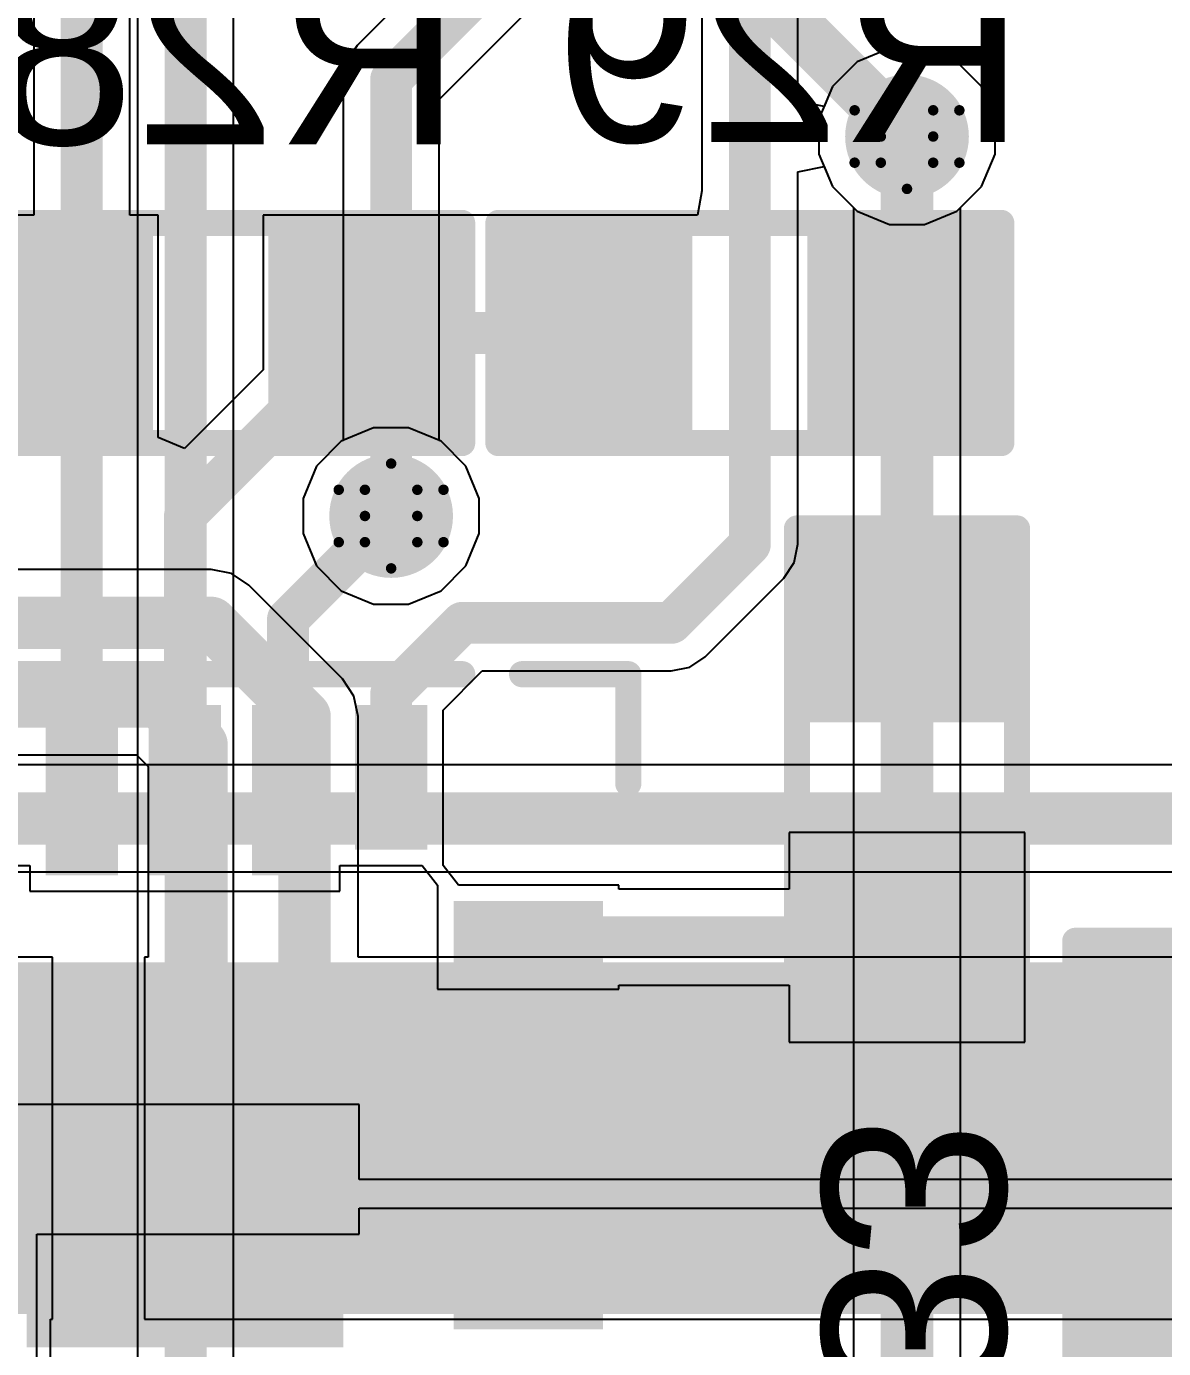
# Model space of a CAD drawing. Header units: inches. Extents: x -4 to 389, y 0 to 108.
# Drawn here: x 19.62 to 25.14, y 16.6 to 23.01 of the extents above; entities that cross this region are included whole.
import ezdxf

# ---------------------------------------------------------------- set-up
doc = ezdxf.new("R2010")
doc.units = ezdxf.units.IN
for name, color, linetype in [('Bottom Layer', 5, 'Continuous'), ('Bottom Overlay', 54, 'Continuous'), ('Bottom Paste', 16, 'Continuous'), ('Bottom Solder', 6, 'Continuous'), ('Drill Drawing', 1, 'Continuous'), ('Signal_1', 16, 'Continuous'), ('Signal_2', 76, 'Continuous'), ('Top Layer', 1, 'Continuous'), ('Top Paste', 8, 'Continuous'), ('Top Solder', 216, 'Continuous'), ('Via Holes', 16, 'Continuous')]:
    doc.layers.add(name, color=color, linetype=linetype)
doc.styles.add('Arial', font='', dxfattribs={"height": 0.2})
doc.styles.get('Arial').set_extended_font_data('Arial')

msp = doc.modelspace()

# ---------------------------------------------------------------- hatches: boundary and pattern name
at = {"layer": 'Bottom Layer'}
h = msp.add_hatch(color=5, dxfattribs=at)
edge = h.paths.add_edge_path()
edge.add_arc((23.8934, 22.4793), 0.3, 0, 360)
for points in [[(20.1359, 21.9713), (20.1359, 21.0823), (19.3739, 21.0823), (19.3739, 21.9713)], [(21.6599, 21.9713), (21.6599, 21.0823), (20.8979, 21.0823), (20.8979, 21.9713)], [(22.7504, 21.9713), (22.7504, 21.0823), (21.9884, 21.0823), (21.9884, 21.9713)], [(24.2744, 21.9713), (24.2744, 21.0823), (23.5124, 21.0823), (23.5124, 21.9713)], [(23.4489, 20.5029), (24.3379, 20.5029), (24.3379, 19.7409), (23.4489, 19.7409)], [(20.0168, 19.6729), (20.0168, 18.9479), (19.7668, 18.9479), (19.7668, 19.6729)], [(20.5169, 19.6729), (20.5169, 18.9479), (20.2669, 18.9479), (20.2669, 19.6729)], [(21.0168, 19.6729), (21.0168, 18.9479), (20.7668, 18.9479), (20.7668, 19.6729)], [(21.5169, 19.6729), (21.5169, 19.0729), (21.2669, 19.0729), (21.2669, 19.6729)], [(23.4489, 18.9789), (24.3379, 18.9789), (24.3379, 18.2169), (23.4489, 18.2169)], [(22.3694, 18.7229), (22.3694, 18.4729), (21.7444, 18.4729), (21.7444, 18.7229)], [(24.7988, 18.4788), (25.6878, 18.4788), (25.6878, 17.7168), (24.7988, 17.7168)], [(21.1094, 18.2853), (21.1094, 17.9103), (19.6744, 17.9103), (19.6744, 18.2853)], [(22.3694, 18.2228), (22.3694, 17.9728), (21.7444, 17.9728), (21.7444, 18.2228)], [(22.3694, 17.7229), (22.3694, 17.4729), (21.7444, 17.4729), (21.7444, 17.7229)], [(21.1094, 17.6602), (21.1094, 17.2852), (19.6744, 17.2852), (19.6744, 17.6602)], [(21.1094, 17.0354), (21.1094, 16.6604), (19.6744, 16.6604), (19.6744, 17.0354)], [(22.3694, 16.998), (22.3694, 16.748), (21.7444, 16.748), (21.7444, 16.998)], [(24.7988, 16.9548), (25.6878, 16.9548), (25.6878, 16.1928), (24.7988, 16.1928)]]:
    msp.add_hatch(color=5, dxfattribs=at).paths.add_polyline_path(points)
h = msp.add_hatch(color=5, dxfattribs=at)
edge = h.paths.add_edge_path()
edge.add_arc((21.3919, 20.6398), 0.3, 0, 360)
at = {"layer": 'Bottom Paste'}
for points in [[(20.1359, 21.9713), (20.1359, 21.0823), (19.3739, 21.0823), (19.3739, 21.9713)], [(21.6599, 21.9713), (21.6599, 21.0823), (20.8979, 21.0823), (20.8979, 21.9713)], [(22.7504, 21.9713), (22.7504, 21.0823), (21.9884, 21.0823), (21.9884, 21.9713)], [(24.2744, 21.9713), (24.2744, 21.0823), (23.5124, 21.0823), (23.5124, 21.9713)], [(23.4489, 20.5029), (24.3379, 20.5029), (24.3379, 19.7409), (23.4489, 19.7409)], [(20.0168, 19.6729), (20.0168, 18.9479), (19.7668, 18.9479), (19.7668, 19.6729)], [(20.5169, 19.6729), (20.5169, 18.9479), (20.2669, 18.9479), (20.2669, 19.6729)], [(21.0168, 19.6729), (21.0168, 18.9479), (20.7668, 18.9479), (20.7668, 19.6729)], [(21.5169, 19.6729), (21.5169, 19.0729), (21.2669, 19.0729), (21.2669, 19.6729)], [(23.4489, 18.9789), (24.3379, 18.9789), (24.3379, 18.2169), (23.4489, 18.2169)], [(22.3694, 18.7229), (22.3694, 18.4729), (21.7444, 18.4729), (21.7444, 18.7229)], [(24.7988, 18.4788), (25.6878, 18.4788), (25.6878, 17.7168), (24.7988, 17.7168)], [(21.1094, 18.2853), (21.1094, 17.9103), (19.6744, 17.9103), (19.6744, 18.2853)], [(22.3694, 18.2228), (22.3694, 17.9728), (21.7444, 17.9728), (21.7444, 18.2228)], [(22.3694, 17.7229), (22.3694, 17.4729), (21.7444, 17.4729), (21.7444, 17.7229)], [(21.1094, 17.6602), (21.1094, 17.2852), (19.6744, 17.2852), (19.6744, 17.6602)], [(21.1094, 17.0354), (21.1094, 16.6604), (19.6744, 16.6604), (19.6744, 17.0354)], [(22.3694, 16.998), (22.3694, 16.748), (21.7444, 16.748), (21.7444, 16.998)], [(24.7988, 16.9548), (25.6878, 16.9548), (25.6878, 16.1928), (24.7988, 16.1928)]]:
    msp.add_hatch(color=16, dxfattribs=at).paths.add_polyline_path(points)
at = {"layer": 'Bottom Solder'}
for points in [[(20.2375, 22.0729), (20.2375, 20.9807), (19.2723, 20.9807), (19.2723, 22.0729)], [(21.7615, 22.0729), (21.7615, 20.9807), (20.7963, 20.9807), (20.7963, 22.0729)], [(22.852, 22.0729), (22.852, 20.9807), (21.8868, 20.9807), (21.8868, 22.0729)], [(24.376, 22.0729), (24.376, 20.9807), (23.4108, 20.9807), (23.4108, 22.0729)], [(23.3473, 20.6045), (24.4395, 20.6045), (24.4395, 19.6393), (23.3473, 19.6393)], [(20.0668, 19.7229), (20.0668, 18.8979), (19.7168, 18.8979), (19.7168, 19.7229)], [(20.5669, 19.7229), (20.5669, 18.8979), (20.2169, 18.8979), (20.2169, 19.7229)], [(21.0668, 19.7229), (21.0668, 18.8979), (20.7168, 18.8979), (20.7168, 19.7229)], [(21.5669, 19.7229), (21.5669, 19.0228), (21.2169, 19.0228), (21.2169, 19.7229)], [(23.3473, 19.0805), (24.4395, 19.0805), (24.4395, 18.1153), (23.3473, 18.1153)], [(22.4194, 18.7729), (22.4194, 18.4229), (21.6944, 18.4229), (21.6944, 18.7729)], [(24.7388, 18.5388), (25.7478, 18.5388), (25.7478, 17.6568), (24.7388, 17.6568)], [(21.1594, 18.3353), (21.1594, 17.8603), (19.6244, 17.8603), (19.6244, 18.3353)], [(22.4194, 18.2728), (22.4194, 17.9228), (21.6944, 17.9228), (21.6944, 18.2728)], [(22.4194, 17.7729), (22.4194, 17.4229), (21.6944, 17.4229), (21.6944, 17.7729)], [(21.1594, 17.7102), (21.1594, 17.2352), (19.6244, 17.2352), (19.6244, 17.7102)], [(21.1594, 17.0854), (21.1594, 16.6103), (19.6244, 16.6103), (19.6244, 17.0854)], [(22.4194, 17.048), (22.4194, 16.698), (21.6944, 16.698), (21.6944, 17.048)], [(24.7388, 17.0148), (25.7478, 17.0148), (25.7478, 16.1328), (24.7388, 16.1328)]]:
    msp.add_hatch(color=6, dxfattribs=at).paths.add_polyline_path(points)
at = {"layer": 'Signal_1'}
h = msp.add_hatch(color=16, dxfattribs=at)
edge = h.paths.add_edge_path()
edge.add_arc((23.8934, 22.4793), 0.3, 0, 360)
h = msp.add_hatch(color=16, dxfattribs=at)
edge = h.paths.add_edge_path()
edge.add_arc((21.3919, 20.6398), 0.3, 0, 360)
at = {"layer": 'Signal_2'}
h = msp.add_hatch(color=76, dxfattribs=at)
edge = h.paths.add_edge_path()
edge.add_arc((23.8934, 22.4793), 0.3, 0, 360)
h = msp.add_hatch(color=76, dxfattribs=at)
edge = h.paths.add_edge_path()
edge.add_arc((21.3919, 20.6398), 0.3, 0, 360)
at = {"layer": 'Top Layer'}
h = msp.add_hatch(color=1, dxfattribs=at)
edge = h.paths.add_edge_path()
edge.add_arc((23.8934, 22.4793), 0.3, 0, 360)
h = msp.add_hatch(color=1, dxfattribs=at)
edge = h.paths.add_edge_path()
edge.add_arc((21.3919, 20.6398), 0.3, 0, 360)
for points in [[(20.1224, 18.3738), (20.1224, 16.8738), (19.8224, 16.8738), (19.8224, 18.3738)], [(20.6224, 18.3738), (20.6224, 16.8738), (20.3224, 16.8738), (20.3224, 18.3738)], [(21.1224, 18.3738), (21.1224, 16.8738), (20.8224, 16.8738), (20.8224, 18.3738)], [(21.6224, 18.3738), (21.6224, 16.8738), (21.3224, 16.8738), (21.3224, 18.3738)], [(22.1224, 18.3738), (22.1224, 16.8738), (21.8224, 16.8738), (21.8224, 18.3738)], [(22.6224, 18.3738), (22.6224, 16.8738), (22.3224, 16.8738), (22.3224, 18.3738)], [(23.1224, 18.3738), (23.1224, 16.8738), (22.8224, 16.8738), (22.8224, 18.3738)], [(23.6224, 18.3738), (23.6224, 16.8738), (23.3224, 16.8738), (23.3224, 18.3738)], [(24.1224, 18.3738), (24.1224, 16.8738), (23.8224, 16.8738), (23.8224, 18.3738)], [(24.6224, 18.3738), (24.6224, 16.8738), (24.3224, 16.8738), (24.3224, 18.3738)], [(25.1224, 18.3738), (25.1224, 16.8738), (24.8224, 16.8738), (24.8224, 18.3738)]]:
    msp.add_hatch(color=1, dxfattribs=at).paths.add_polyline_path(points)
at = {"layer": 'Top Paste'}
for points in [[(20.1224, 18.3738), (20.1224, 16.8738), (19.8224, 16.8738), (19.8224, 18.3738)], [(20.6224, 18.3738), (20.6224, 16.8738), (20.3224, 16.8738), (20.3224, 18.3738)], [(21.1224, 18.3738), (21.1224, 16.8738), (20.8224, 16.8738), (20.8224, 18.3738)], [(21.6224, 18.3738), (21.6224, 16.8738), (21.3224, 16.8738), (21.3224, 18.3738)], [(22.1224, 18.3738), (22.1224, 16.8738), (21.8224, 16.8738), (21.8224, 18.3738)], [(22.6224, 18.3738), (22.6224, 16.8738), (22.3224, 16.8738), (22.3224, 18.3738)], [(23.1224, 18.3738), (23.1224, 16.8738), (22.8224, 16.8738), (22.8224, 18.3738)], [(23.6224, 18.3738), (23.6224, 16.8738), (23.3224, 16.8738), (23.3224, 18.3738)], [(24.1224, 18.3738), (24.1224, 16.8738), (23.8224, 16.8738), (23.8224, 18.3738)], [(24.6224, 18.3738), (24.6224, 16.8738), (24.3224, 16.8738), (24.3224, 18.3738)], [(25.1224, 18.3738), (25.1224, 16.8738), (24.8224, 16.8738), (24.8224, 18.3738)]]:
    msp.add_hatch(color=8, dxfattribs=at).paths.add_polyline_path(points)
at = {"layer": 'Top Solder'}
for points in [[(19.724, 18.4754), (19.724, 16.7722), (19.2208, 16.7722), (19.2208, 18.4754)], [(20.224, 18.4754), (20.224, 16.7722), (19.7208, 16.7722), (19.7208, 18.4754)], [(20.724, 18.4754), (20.724, 16.7722), (20.2208, 16.7722), (20.2208, 18.4754)], [(21.224, 18.4754), (21.224, 16.7722), (20.7208, 16.7722), (20.7208, 18.4754)], [(21.724, 18.4754), (21.724, 16.7722), (21.2208, 16.7722), (21.2208, 18.4754)], [(22.224, 18.4754), (22.224, 16.7722), (21.7208, 16.7722), (21.7208, 18.4754)], [(22.724, 18.4754), (22.724, 16.7722), (22.2208, 16.7722), (22.2208, 18.4754)], [(23.224, 18.4754), (23.224, 16.7722), (22.7208, 16.7722), (22.7208, 18.4754)], [(23.724, 18.4754), (23.724, 16.7722), (23.2208, 16.7722), (23.2208, 18.4754)], [(24.224, 18.4754), (24.224, 16.7722), (23.7208, 16.7722), (23.7208, 18.4754)], [(24.724, 18.4754), (24.724, 16.7722), (24.2208, 16.7722), (24.2208, 18.4754)], [(25.224, 18.4754), (25.224, 16.7722), (24.7208, 16.7722), (24.7208, 18.4754)]]:
    msp.add_hatch(color=216, dxfattribs=at).paths.add_polyline_path(points)
at = {"layer": 'Via Holes'}
h = msp.add_hatch(color=7, dxfattribs=at)
edge = h.paths.add_edge_path()
edge.add_arc((23.8934, 22.4793), 0.15, 0, 360)
h = msp.add_hatch(color=7, dxfattribs=at)
edge = h.paths.add_edge_path()
edge.add_arc((21.3919, 20.6398), 0.15, 0, 360)

# ---------------------------------------------------------------- linework, layer by layer
at = {"layer": 'Bottom Layer'}
for p, q in [((19.6587, 23.7236), (19.6587, 22.0983)), ((20.1249, 22.0983), (20.1249, 23.7236)), ((23.3644, 22.65), (23.3644, 23.6982)), ((22.8983, 23.5786), (22.8983, 22.2166)), ((23.8084, 22.9063), (23.6515, 22.8413)), ((23.9783, 22.9063), (23.8084, 22.9063)), ((24.1352, 22.8413), (23.9783, 22.9063)), ((23.6515, 22.8413), (23.5314, 22.7212)), ((24.2554, 22.7212), (24.1352, 22.8413)), ((23.5314, 22.7212), (23.4914, 22.6248)), ((24.3204, 22.5642), (24.2554, 22.7212)), ((23.4914, 22.6248), (23.3644, 22.65)), ((24.3204, 22.3944), (24.3204, 22.5642)), ((24.2554, 22.2374), (24.3204, 22.3944)), ((23.3644, 22.3086), (23.4914, 22.3338)), ((23.3644, 20.5029), (23.3644, 22.3086)), ((23.4914, 22.3338), (23.5314, 22.2374)), ((22.8983, 22.2166), (22.8774, 22.0983)), ((23.5314, 22.2374), (23.6515, 22.1173)), ((24.1352, 22.1173), (24.2554, 22.2374)), ((23.6515, 22.1173), (23.8084, 22.0523)), ((23.9783, 22.0523), (24.1352, 22.1173)), ((19.6587, 22.0983), (19.2469, 22.0983)), ((20.2629, 22.0983), (20.1249, 22.0983)), ((20.2629, 21.02), (20.2629, 22.0983)), ((21.7869, 22.0983), (20.7709, 22.0983)), ((20.7709, 22.0983), (20.7709, 21.3484)), ((21.8614, 22.0983), (21.7869, 22.0983)), ((21.7869, 22.0983), (21.7869, 22.0983)), ((22.8774, 22.0983), (21.8614, 22.0983)), ((21.8614, 22.0983), (21.8614, 22.0983)), ((23.8084, 22.0523), (23.9783, 22.0523)), ((20.7709, 21.3484), (20.3899, 20.9674)), ((20.3899, 20.9674), (20.2629, 21.02)), ((23.3467, 20.4137), (23.3644, 20.5029)), ((23.2962, 20.3381), (23.3467, 20.4137)), ((22.9152, 19.9571), (23.2962, 20.3381)), ((22.8396, 19.9066), (22.9152, 19.9571)), ((21.6439, 19.6989), (21.8338, 19.8888)), ((21.8338, 19.8888), (22.7504, 19.8888)), ((22.7504, 19.8888), (22.8396, 19.9066)), ((21.6439, 19.0222), (21.6439, 19.6989)), ((24.4649, 19.1059), (23.3219, 19.1059)), ((23.3219, 19.1059), (23.3219, 18.831)), ((24.4649, 18.0899), (24.4649, 19.1059)), ((21.6439, 18.9726), (21.6439, 19.0222)), ((21.6439, 18.9459), (21.6439, 18.9726)), ((19.2642, 18.9459), (19.6398, 18.9459)), ((19.6398, 18.9459), (19.6398, 18.8209)), ((21.1438, 18.8209), (21.1438, 18.9459)), ((21.1438, 18.9459), (21.5169, 18.9459)), ((21.5169, 18.9459), (21.5424, 18.9459)), ((21.5424, 18.9459), (21.6174, 18.8499)), ((21.7189, 18.8499), (21.6439, 18.9459)), ((21.6174, 18.8499), (21.6174, 18.8231)), ((21.7444, 18.8499), (21.7189, 18.8499)), ((22.4964, 18.8499), (21.7444, 18.8499)), ((22.4964, 18.831), (22.4964, 18.8499)), ((19.6398, 18.8209), (21.1438, 18.8209)), ((21.6174, 18.8231), (21.6174, 18.7736)), ((23.3219, 18.831), (22.4964, 18.831)), ((21.6174, 18.7736), (21.6174, 18.3459)), ((21.6174, 18.3459), (22.4964, 18.3459)), ((22.4964, 18.3459), (22.4964, 18.3648)), ((22.4964, 18.3648), (23.3219, 18.3648)), ((23.3219, 18.3648), (23.3219, 18.0899)), ((23.3219, 18.0899), (24.4649, 18.0899)), ((21.2364, 17.7872), (19.5474, 17.7872)), ((21.2364, 17.4227), (21.2364, 17.7872)), ((28.9709, 17.4227), (21.2364, 17.4227)), ((21.2364, 17.1582), (21.2364, 17.2852)), ((21.2364, 17.2852), (29.1084, 17.2852)), ((19.6744, 16.2479), (19.6744, 17.1582)), ((19.6744, 17.1582), (21.2364, 17.1582))]:
    msp.add_line(p, q, dxfattribs=at)
for points in [[(19.8918, 19.3104, 0.2032, 0.2032, 0), (19.8918, 24.0947, 0.2032, 0.2032, 0)], [(23.1314, 20.5029, 0.2032, 0.2032, 0), (23.1314, 23.8887, 0.2032, 0.2032, 0)], [(20.3919, 20.6398, 0.2032, 0.2032, 0), (21.2789, 21.5268, 0.2032, 0.2032, 0)], [(21.2789, 21.5268, 0.2032, 0.2032, 0), (22.3694, 21.5268, 0.2032, 0.2032, 0)], [(20.3919, 19.3104, 0.2032, 0.2032, 0), (20.3919, 20.6398, 0.2032, 0.2032, 0)], [(20.8918, 20.1397, 0.2032, 0.2032, 0), (21.3919, 20.6398, 0.2032, 0.2032, 0)], [(22.7504, 20.1219, 0.2032, 0.2032, 0), (23.1314, 20.5029, 0.2032, 0.2032, 0)], [(20.8918, 19.3104, 0.2032, 0.2032, 0), (20.8918, 20.1397, 0.2032, 0.2032, 0)], [(21.3919, 19.7765, 0.2032, 0.2032, 0), (21.7373, 20.1219, 0.2032, 0.2032, 0)], [(21.7373, 20.1219, 0.2032, 0.2032, 0), (22.7504, 20.1219, 0.2032, 0.2032, 0)], [(21.3919, 19.3729, 0.2032, 0.2032, 0), (21.3919, 19.7765, 0.2032, 0.2032, 0)], [(22.0569, 18.5979, 0.2032, 0.2032, 0), (23.8934, 18.5979, 0.2032, 0.2032, 0)], [(19.4988, 17.4727, 0.2032, 0.2032, 0), (20.3919, 17.4727, 0.2032, 0.2032, 0)]]:
    msp.add_lwpolyline(points, format="xyseb", dxfattribs=at)
for points in [[(21.2281, 21.5268, 0.1016, 0.1016, 1), (21.3297, 21.5268, 0.1016, 0.1016, 1)], [(21.2281, 21.5268, 0.1016, 0.1016, 1), (21.3297, 21.5268, 0.1016, 0.1016, 1)], [(22.3186, 21.5268, 0.1016, 0.1016, 1), (22.4202, 21.5268, 0.1016, 0.1016, 1)], [(20.3411, 20.6398, 0.1016, 0.1016, 1), (20.4427, 20.6398, 0.1016, 0.1016, 1)], [(20.3411, 20.6398, 0.1016, 0.1016, 1), (20.4427, 20.6398, 0.1016, 0.1016, 1)], [(21.3411, 20.6398, 0.1016, 0.1016, 1), (21.4427, 20.6398, 0.1016, 0.1016, 1)], [(23.0806, 20.5029, 0.1016, 0.1016, 1), (23.1822, 20.5029, 0.1016, 0.1016, 1)], [(23.0806, 20.5029, 0.1016, 0.1016, 1), (23.1822, 20.5029, 0.1016, 0.1016, 1)], [(20.841, 20.1397, 0.1016, 0.1016, 1), (20.9426, 20.1397, 0.1016, 0.1016, 1)], [(20.841, 20.1397, 0.1016, 0.1016, 1), (20.9426, 20.1397, 0.1016, 0.1016, 1)], [(21.6865, 20.1219, 0.1016, 0.1016, 1), (21.7881, 20.1219, 0.1016, 0.1016, 1)], [(21.6865, 20.1219, 0.1016, 0.1016, 1), (21.7881, 20.1219, 0.1016, 0.1016, 1)], [(22.6996, 20.1219, 0.1016, 0.1016, 1), (22.8012, 20.1219, 0.1016, 0.1016, 1)], [(22.6996, 20.1219, 0.1016, 0.1016, 1), (22.8012, 20.1219, 0.1016, 0.1016, 1)], [(21.3411, 19.7765, 0.1016, 0.1016, 1), (21.4427, 19.7765, 0.1016, 0.1016, 1)], [(21.3411, 19.7765, 0.1016, 0.1016, 1), (21.4427, 19.7765, 0.1016, 0.1016, 1)], [(21.3411, 19.3729, 0.1016, 0.1016, 1), (21.4427, 19.3729, 0.1016, 0.1016, 1)], [(19.841, 19.3104, 0.1016, 0.1016, 1), (19.9426, 19.3104, 0.1016, 0.1016, 1)], [(20.3411, 19.3104, 0.1016, 0.1016, 1), (20.4427, 19.3104, 0.1016, 0.1016, 1)], [(20.841, 19.3104, 0.1016, 0.1016, 1), (20.9426, 19.3104, 0.1016, 0.1016, 1)], [(22.0061, 18.5979, 0.1016, 0.1016, 1), (22.1077, 18.5979, 0.1016, 0.1016, 1)], [(23.8426, 18.5979, 0.1016, 0.1016, 1), (23.9442, 18.5979, 0.1016, 0.1016, 1)], [(20.3411, 17.4727, 0.1016, 0.1016, 1), (20.4427, 17.4727, 0.1016, 0.1016, 1)]]:
    msp.add_lwpolyline(points, format="xyseb", close=True, dxfattribs=at)
at = {"layer": 'Bottom Overlay'}
for points in [[(19.2977, 22.0602, 0.127, 0.127, 0), (21.7361, 22.0602, 0.127, 0.127, 0)], [(21.7361, 20.9934, 0.127, 0.127, 0), (21.7361, 22.0602, 0.127, 0.127, 0)], [(21.9122, 22.0602, 0.127, 0.127, 0), (24.3506, 22.0602, 0.127, 0.127, 0)], [(21.9122, 20.9934, 0.127, 0.127, 0), (21.9122, 22.0602, 0.127, 0.127, 0)], [(24.3506, 20.9934, 0.127, 0.127, 0), (24.3506, 22.0602, 0.127, 0.127, 0)], [(19.2977, 20.9934, 0.127, 0.127, 0), (21.7361, 20.9934, 0.127, 0.127, 0)], [(21.9122, 20.9934, 0.127, 0.127, 0), (24.3506, 20.9934, 0.127, 0.127, 0)], [(23.36, 18.1407, 0.127, 0.127, 0), (23.36, 20.5791, 0.127, 0.127, 0)], [(23.36, 20.5791, 0.127, 0.127, 0), (24.4268, 20.5791, 0.127, 0.127, 0)], [(24.4268, 18.1407, 0.127, 0.127, 0), (24.4268, 20.5791, 0.127, 0.127, 0)], [(19.0471, 19.8728, 0.127, 0.127, 0), (21.7365, 19.8728, 0.127, 0.127, 0)], [(22.0271, 19.8728, 0.127, 0.127, 0), (22.5418, 19.8728, 0.127, 0.127, 0)], [(22.5418, 19.3425, 0.127, 0.127, 0), (22.5418, 19.8728, 0.127, 0.127, 0)], [(24.7099, 17.793, 0.127, 0.127, 0), (24.7099, 18.5804, 0.127, 0.127, 0)], [(24.7099, 18.5804, 0.127, 0.127, 0), (25.7767, 18.5804, 0.127, 0.127, 0)], [(23.36, 18.1407, 0.127, 0.127, 0), (24.4268, 18.1407, 0.127, 0.127, 0)], [(24.7099, 16.0912, 0.127, 0.127, 0), (24.7099, 16.8786, 0.127, 0.127, 0)]]:
    msp.add_lwpolyline(points, format="xyseb", dxfattribs=at)
for points in [[(21.7044, 22.0602, 0.0635, 0.0635, 1), (21.7679, 22.0602, 0.0635, 0.0635, 1)], [(21.7044, 22.0602, 0.0635, 0.0635, 1), (21.7679, 22.0602, 0.0635, 0.0635, 1)], [(21.8804, 22.0602, 0.0635, 0.0635, 1), (21.9439, 22.0602, 0.0635, 0.0635, 1)], [(21.8804, 22.0602, 0.0635, 0.0635, 1), (21.9439, 22.0602, 0.0635, 0.0635, 1)], [(24.3188, 22.0602, 0.0635, 0.0635, 1), (24.3823, 22.0602, 0.0635, 0.0635, 1)], [(24.3188, 22.0602, 0.0635, 0.0635, 1), (24.3823, 22.0602, 0.0635, 0.0635, 1)], [(21.7044, 20.9934, 0.0635, 0.0635, 1), (21.7679, 20.9934, 0.0635, 0.0635, 1)], [(21.7044, 20.9934, 0.0635, 0.0635, 1), (21.7679, 20.9934, 0.0635, 0.0635, 1)], [(21.8804, 20.9934, 0.0635, 0.0635, 1), (21.9439, 20.9934, 0.0635, 0.0635, 1)], [(21.8804, 20.9934, 0.0635, 0.0635, 1), (21.9439, 20.9934, 0.0635, 0.0635, 1)], [(24.3188, 20.9934, 0.0635, 0.0635, 1), (24.3823, 20.9934, 0.0635, 0.0635, 1)], [(24.3188, 20.9934, 0.0635, 0.0635, 1), (24.3823, 20.9934, 0.0635, 0.0635, 1)], [(23.3282, 20.5791, 0.0635, 0.0635, 1), (23.3917, 20.5791, 0.0635, 0.0635, 1)], [(23.3282, 20.5791, 0.0635, 0.0635, 1), (23.3917, 20.5791, 0.0635, 0.0635, 1)], [(24.395, 20.5791, 0.0635, 0.0635, 1), (24.4585, 20.5791, 0.0635, 0.0635, 1)], [(24.395, 20.5791, 0.0635, 0.0635, 1), (24.4585, 20.5791, 0.0635, 0.0635, 1)], [(21.7048, 19.8728, 0.0635, 0.0635, 1), (21.7683, 19.8728, 0.0635, 0.0635, 1)], [(21.9953, 19.8728, 0.0635, 0.0635, 1), (22.0588, 19.8728, 0.0635, 0.0635, 1)], [(22.5101, 19.8728, 0.0635, 0.0635, 1), (22.5736, 19.8728, 0.0635, 0.0635, 1)], [(22.5101, 19.8728, 0.0635, 0.0635, 1), (22.5736, 19.8728, 0.0635, 0.0635, 1)], [(22.5101, 19.3425, 0.0635, 0.0635, 1), (22.5736, 19.3425, 0.0635, 0.0635, 1)], [(24.6781, 18.5804, 0.0635, 0.0635, 1), (24.7416, 18.5804, 0.0635, 0.0635, 1)], [(24.6781, 18.5804, 0.0635, 0.0635, 1), (24.7416, 18.5804, 0.0635, 0.0635, 1)], [(23.3282, 18.1407, 0.0635, 0.0635, 1), (23.3917, 18.1407, 0.0635, 0.0635, 1)], [(23.3282, 18.1407, 0.0635, 0.0635, 1), (23.3917, 18.1407, 0.0635, 0.0635, 1)], [(24.395, 18.1407, 0.0635, 0.0635, 1), (24.4585, 18.1407, 0.0635, 0.0635, 1)], [(24.395, 18.1407, 0.0635, 0.0635, 1), (24.4585, 18.1407, 0.0635, 0.0635, 1)], [(24.6781, 17.793, 0.0635, 0.0635, 1), (24.7416, 17.793, 0.0635, 0.0635, 1)], [(24.6781, 16.8786, 0.0635, 0.0635, 1), (24.7416, 16.8786, 0.0635, 0.0635, 1)]]:
    msp.add_lwpolyline(points, format="xyseb", close=True, dxfattribs=at)
at = {"layer": 'Drill Drawing'}
for points in [[(23.7664, 22.6063, 0.0508, 0.0508, 0), (23.8934, 22.7333, 0.0508, 0.0508, 0)], [(23.8934, 22.7333, 0.0508, 0.0508, 0), (24.0204, 22.6063, 0.0508, 0.0508, 0)], [(23.6394, 22.6063, 0.0508, 0.0508, 0), (23.7664, 22.4793, 0.0508, 0.0508, 0)], [(23.6394, 22.6063, 0.0508, 0.0508, 0), (23.7664, 22.6063, 0.0508, 0.0508, 0)], [(24.0204, 22.6063, 0.0508, 0.0508, 0), (24.1474, 22.6063, 0.0508, 0.0508, 0)], [(24.0204, 22.4793, 0.0508, 0.0508, 0), (24.1474, 22.6063, 0.0508, 0.0508, 0)], [(23.6394, 22.3523, 0.0508, 0.0508, 0), (23.7664, 22.4793, 0.0508, 0.0508, 0)], [(24.0204, 22.4793, 0.0508, 0.0508, 0), (24.1474, 22.3523, 0.0508, 0.0508, 0)], [(23.6394, 22.3523, 0.0508, 0.0508, 0), (23.7664, 22.3523, 0.0508, 0.0508, 0)], [(23.7664, 22.3523, 0.0508, 0.0508, 0), (23.8934, 22.2253, 0.0508, 0.0508, 0)], [(23.8934, 22.2253, 0.0508, 0.0508, 0), (24.0204, 22.3523, 0.0508, 0.0508, 0)], [(24.0204, 22.3523, 0.0508, 0.0508, 0), (24.1474, 22.3523, 0.0508, 0.0508, 0)], [(21.2649, 20.7668, 0.0508, 0.0508, 0), (21.3919, 20.8938, 0.0508, 0.0508, 0)], [(21.3919, 20.8938, 0.0508, 0.0508, 0), (21.5189, 20.7668, 0.0508, 0.0508, 0)], [(21.1379, 20.7668, 0.0508, 0.0508, 0), (21.2649, 20.6398, 0.0508, 0.0508, 0)], [(21.1379, 20.7668, 0.0508, 0.0508, 0), (21.2649, 20.7668, 0.0508, 0.0508, 0)], [(21.5189, 20.7668, 0.0508, 0.0508, 0), (21.6459, 20.7668, 0.0508, 0.0508, 0)], [(21.5189, 20.6398, 0.0508, 0.0508, 0), (21.6459, 20.7668, 0.0508, 0.0508, 0)], [(21.1379, 20.5128, 0.0508, 0.0508, 0), (21.2649, 20.6398, 0.0508, 0.0508, 0)], [(21.5189, 20.6398, 0.0508, 0.0508, 0), (21.6459, 20.5128, 0.0508, 0.0508, 0)], [(21.1379, 20.5128, 0.0508, 0.0508, 0), (21.2649, 20.5128, 0.0508, 0.0508, 0)], [(21.2649, 20.5128, 0.0508, 0.0508, 0), (21.3919, 20.3858, 0.0508, 0.0508, 0)], [(21.3919, 20.3858, 0.0508, 0.0508, 0), (21.5189, 20.5128, 0.0508, 0.0508, 0)], [(21.5189, 20.5128, 0.0508, 0.0508, 0), (21.6459, 20.5128, 0.0508, 0.0508, 0)]]:
    msp.add_lwpolyline(points, format="xyseb", dxfattribs=at)
for points in [[(23.8807, 22.7333, 0.0254, 0.0254, 1), (23.9061, 22.7333, 0.0254, 0.0254, 1)], [(23.8807, 22.7333, 0.0254, 0.0254, 1), (23.9061, 22.7333, 0.0254, 0.0254, 1)], [(23.6267, 22.6063, 0.0254, 0.0254, 1), (23.6521, 22.6063, 0.0254, 0.0254, 1)], [(23.6267, 22.6063, 0.0254, 0.0254, 1), (23.6521, 22.6063, 0.0254, 0.0254, 1)], [(23.7537, 22.6063, 0.0254, 0.0254, 1), (23.7791, 22.6063, 0.0254, 0.0254, 1)], [(23.7537, 22.6063, 0.0254, 0.0254, 1), (23.7791, 22.6063, 0.0254, 0.0254, 1)], [(24.0077, 22.6063, 0.0254, 0.0254, 1), (24.0331, 22.6063, 0.0254, 0.0254, 1)], [(24.0077, 22.6063, 0.0254, 0.0254, 1), (24.0331, 22.6063, 0.0254, 0.0254, 1)], [(24.1347, 22.6063, 0.0254, 0.0254, 1), (24.1601, 22.6063, 0.0254, 0.0254, 1)], [(24.1347, 22.6063, 0.0254, 0.0254, 1), (24.1601, 22.6063, 0.0254, 0.0254, 1)], [(23.7537, 22.4793, 0.0254, 0.0254, 1), (23.7791, 22.4793, 0.0254, 0.0254, 1)], [(23.7537, 22.4793, 0.0254, 0.0254, 1), (23.7791, 22.4793, 0.0254, 0.0254, 1)], [(24.0077, 22.4793, 0.0254, 0.0254, 1), (24.0331, 22.4793, 0.0254, 0.0254, 1)], [(24.0077, 22.4793, 0.0254, 0.0254, 1), (24.0331, 22.4793, 0.0254, 0.0254, 1)], [(23.6267, 22.3523, 0.0254, 0.0254, 1), (23.6521, 22.3523, 0.0254, 0.0254, 1)], [(23.6267, 22.3523, 0.0254, 0.0254, 1), (23.6521, 22.3523, 0.0254, 0.0254, 1)], [(23.7537, 22.3523, 0.0254, 0.0254, 1), (23.7791, 22.3523, 0.0254, 0.0254, 1)], [(23.7537, 22.3523, 0.0254, 0.0254, 1), (23.7791, 22.3523, 0.0254, 0.0254, 1)], [(24.0077, 22.3523, 0.0254, 0.0254, 1), (24.0331, 22.3523, 0.0254, 0.0254, 1)], [(24.0077, 22.3523, 0.0254, 0.0254, 1), (24.0331, 22.3523, 0.0254, 0.0254, 1)], [(24.1347, 22.3523, 0.0254, 0.0254, 1), (24.1601, 22.3523, 0.0254, 0.0254, 1)], [(24.1347, 22.3523, 0.0254, 0.0254, 1), (24.1601, 22.3523, 0.0254, 0.0254, 1)], [(23.8807, 22.2253, 0.0254, 0.0254, 1), (23.9061, 22.2253, 0.0254, 0.0254, 1)], [(23.8807, 22.2253, 0.0254, 0.0254, 1), (23.9061, 22.2253, 0.0254, 0.0254, 1)], [(21.3792, 20.8938, 0.0254, 0.0254, 1), (21.4046, 20.8938, 0.0254, 0.0254, 1)], [(21.3792, 20.8938, 0.0254, 0.0254, 1), (21.4046, 20.8938, 0.0254, 0.0254, 1)], [(21.1252, 20.7668, 0.0254, 0.0254, 1), (21.1506, 20.7668, 0.0254, 0.0254, 1)], [(21.1252, 20.7668, 0.0254, 0.0254, 1), (21.1506, 20.7668, 0.0254, 0.0254, 1)], [(21.2522, 20.7668, 0.0254, 0.0254, 1), (21.2776, 20.7668, 0.0254, 0.0254, 1)], [(21.2522, 20.7668, 0.0254, 0.0254, 1), (21.2776, 20.7668, 0.0254, 0.0254, 1)], [(21.5062, 20.7668, 0.0254, 0.0254, 1), (21.5316, 20.7668, 0.0254, 0.0254, 1)], [(21.5062, 20.7668, 0.0254, 0.0254, 1), (21.5316, 20.7668, 0.0254, 0.0254, 1)], [(21.6332, 20.7668, 0.0254, 0.0254, 1), (21.6586, 20.7668, 0.0254, 0.0254, 1)], [(21.6332, 20.7668, 0.0254, 0.0254, 1), (21.6586, 20.7668, 0.0254, 0.0254, 1)], [(21.2522, 20.6398, 0.0254, 0.0254, 1), (21.2776, 20.6398, 0.0254, 0.0254, 1)], [(21.2522, 20.6398, 0.0254, 0.0254, 1), (21.2776, 20.6398, 0.0254, 0.0254, 1)], [(21.5062, 20.6398, 0.0254, 0.0254, 1), (21.5316, 20.6398, 0.0254, 0.0254, 1)], [(21.5062, 20.6398, 0.0254, 0.0254, 1), (21.5316, 20.6398, 0.0254, 0.0254, 1)], [(21.1252, 20.5128, 0.0254, 0.0254, 1), (21.1506, 20.5128, 0.0254, 0.0254, 1)], [(21.1252, 20.5128, 0.0254, 0.0254, 1), (21.1506, 20.5128, 0.0254, 0.0254, 1)], [(21.2522, 20.5128, 0.0254, 0.0254, 1), (21.2776, 20.5128, 0.0254, 0.0254, 1)], [(21.2522, 20.5128, 0.0254, 0.0254, 1), (21.2776, 20.5128, 0.0254, 0.0254, 1)], [(21.5062, 20.5128, 0.0254, 0.0254, 1), (21.5316, 20.5128, 0.0254, 0.0254, 1)], [(21.5062, 20.5128, 0.0254, 0.0254, 1), (21.5316, 20.5128, 0.0254, 0.0254, 1)], [(21.6332, 20.5128, 0.0254, 0.0254, 1), (21.6586, 20.5128, 0.0254, 0.0254, 1)], [(21.6332, 20.5128, 0.0254, 0.0254, 1), (21.6586, 20.5128, 0.0254, 0.0254, 1)], [(21.3792, 20.3858, 0.0254, 0.0254, 1), (21.4046, 20.3858, 0.0254, 0.0254, 1)], [(21.3792, 20.3858, 0.0254, 0.0254, 1), (21.4046, 20.3858, 0.0254, 0.0254, 1)]]:
    msp.add_lwpolyline(points, format="xyseb", close=True, dxfattribs=at)
at = {"layer": 'Signal_1'}
for p, q in [((21.7584, 23.4521), (21.2271, 22.9207)), ((21.625, 22.6594), (22.0881, 23.1224)), ((21.2271, 22.9207), (21.1766, 22.8451)), ((23.8084, 22.9063), (23.6515, 22.8413)), ((23.9783, 22.9063), (23.8084, 22.9063)), ((24.1352, 22.8413), (23.9783, 22.9063)), ((21.1766, 22.8451), (21.1588, 22.7559)), ((23.6515, 22.8413), (23.5314, 22.7212)), ((24.2554, 22.7212), (24.1352, 22.8413)), ((21.1588, 22.7559), (21.1588, 21.0054)), ((23.5314, 22.7212), (23.4664, 22.5642)), ((24.3204, 22.5642), (24.2554, 22.7212)), ((21.625, 21.0054), (21.625, 22.6594)), ((23.4664, 22.5642), (23.4664, 22.3944)), ((24.3204, 22.3944), (24.3204, 22.5642)), ((23.4664, 22.3944), (23.5314, 22.2374)), ((24.2554, 22.2374), (24.3204, 22.3944)), ((23.5314, 22.2374), (23.6515, 22.1173)), ((24.1352, 22.1173), (24.2554, 22.2374)), ((23.6515, 22.1173), (23.8084, 22.0523)), ((23.9783, 22.0523), (24.1352, 22.1173)), ((23.8084, 22.0523), (23.9783, 22.0523)), ((21.15, 21.0018), (21.0299, 20.8817)), ((21.1588, 21.0054), (21.15, 21.0018)), ((21.6338, 21.0018), (21.625, 21.0054)), ((21.7539, 20.8817), (21.6338, 21.0018)), ((21.0299, 20.8817), (20.9649, 20.7247)), ((21.8189, 20.7247), (21.7539, 20.8817)), ((20.9649, 20.7247), (20.9649, 20.5549)), ((21.8189, 20.5549), (21.8189, 20.7247)), ((20.9649, 20.5549), (21.0299, 20.3979)), ((21.7539, 20.3979), (21.8189, 20.5549)), ((21.0299, 20.3979), (21.15, 20.2778)), ((21.6338, 20.2778), (21.7539, 20.3979)), ((21.15, 20.2778), (21.307, 20.2128)), ((21.4768, 20.2128), (21.6338, 20.2778)), ((21.307, 20.2128), (21.4768, 20.2128)), ((26.4267, 19.4328), (18.7776, 19.4328)), ((18.6703, 18.9148), (26.4267, 18.9148))]:
    msp.add_line(p, q, dxfattribs=at)
for points in [[(21.3919, 22.7559, 0.2032, 0.2032, 0), (22.1818, 23.5458, 0.2032, 0.2032, 0)], [(21.3919, 20.6398, 0.2032, 0.2032, 0), (21.3919, 22.7559, 0.2032, 0.2032, 0)], [(18.6703, 19.1738, 0.254, 0.254, 0), (26.7716, 19.1738, 0.254, 0.254, 0)]]:
    msp.add_lwpolyline(points, format="xyseb", dxfattribs=at)
for points in [[(21.3411, 22.7559, 0.1016, 0.1016, 1), (21.4427, 22.7559, 0.1016, 0.1016, 1)], [(21.3411, 22.7559, 0.1016, 0.1016, 1), (21.4427, 22.7559, 0.1016, 0.1016, 1)], [(21.3411, 20.6398, 0.1016, 0.1016, 1), (21.4427, 20.6398, 0.1016, 0.1016, 1)]]:
    msp.add_lwpolyline(points, format="xyseb", close=True, dxfattribs=at)
at = {"layer": 'Signal_2'}
for p, q in [((20.1622, 25.0181), (20.1622, 15.4009)), ((20.6283, 15.4572), (20.6283, 24.9215)), ((23.8084, 22.9063), (23.6515, 22.8413)), ((23.9783, 22.9063), (23.8084, 22.9063)), ((24.1352, 22.8413), (23.9783, 22.9063)), ((23.6515, 22.8413), (23.5314, 22.7212)), ((24.2554, 22.7212), (24.1352, 22.8413)), ((23.5314, 22.7212), (23.4664, 22.5642)), ((24.3204, 22.5642), (24.2554, 22.7212)), ((23.4664, 22.5642), (23.4664, 22.3944)), ((24.3204, 22.3944), (24.3204, 22.5642)), ((23.4664, 22.3944), (23.5314, 22.2374)), ((24.2554, 22.2374), (24.3204, 22.3944)), ((23.5314, 22.2374), (23.6344, 22.1344)), ((24.1523, 22.1344), (24.2554, 22.2374)), ((23.6344, 22.1344), (23.6344, 14.0675)), ((24.1523, 8.2978), (24.1523, 22.1344)), ((21.307, 21.0668), (21.15, 21.0018)), ((21.4768, 21.0668), (21.307, 21.0668)), ((21.6338, 21.0018), (21.4768, 21.0668)), ((21.15, 21.0018), (21.0299, 20.8817)), ((21.7539, 20.8817), (21.6338, 21.0018)), ((21.0299, 20.8817), (20.9649, 20.7247)), ((21.8189, 20.7247), (21.7539, 20.8817)), ((20.9649, 20.7247), (20.9649, 20.5549)), ((21.8189, 20.5549), (21.8189, 20.7247)), ((20.9649, 20.5549), (21.0299, 20.3979)), ((21.7539, 20.3979), (21.8189, 20.5549)), ((21.0299, 20.3979), (21.15, 20.2778)), ((21.6338, 20.2778), (21.7539, 20.3979)), ((21.15, 20.2778), (21.307, 20.2128)), ((21.4768, 20.2128), (21.6338, 20.2778)), ((21.307, 20.2128), (21.4768, 20.2128))]:
    msp.add_line(p, q, dxfattribs=at)
for points in [[(20.3953, 15.3043, 0.2032, 0.2032, 0), (20.3953, 25.0181, 0.2032, 0.2032, 0)], [(23.8934, 8.2978, 0.254, 0.254, 0), (23.8934, 22.4793, 0.254, 0.254, 0)]]:
    msp.add_lwpolyline(points, format="xyseb", dxfattribs=at)
msp.add_lwpolyline([(23.8299, 22.4793, 0.127, 0.127, 1), (23.9569, 22.4793, 0.127, 0.127, 1)], format="xyseb", close=True, dxfattribs=at)
at = {"layer": 'Top Layer'}
for p, q in [((23.8326, 22.9063), (23.5762, 23.1627)), ((23.0582, 23.0555), (23.0779, 22.9564)), ((23.0779, 22.9564), (23.1341, 22.8723)), ((23.9783, 22.9063), (23.8326, 22.9063)), ((24.1352, 22.8413), (23.9783, 22.9063)), ((23.1341, 22.8723), (23.4664, 22.54)), ((24.2554, 22.7212), (24.1352, 22.8413)), ((24.3204, 22.5642), (24.2554, 22.7212)), ((24.3204, 22.3944), (24.3204, 22.5642)), ((23.4664, 22.54), (23.4664, 22.3944)), ((23.4664, 22.3944), (23.5314, 22.2374)), ((24.2554, 22.2374), (24.3204, 22.3944)), ((23.5314, 22.2374), (23.6515, 22.1173)), ((24.1352, 22.1173), (24.2554, 22.2374)), ((23.6515, 22.1173), (23.8084, 22.0523)), ((23.9783, 22.0523), (24.1352, 22.1173)), ((23.8084, 22.0523), (23.9783, 22.0523)), ((21.307, 21.0668), (21.15, 21.0018)), ((21.4768, 21.0668), (21.307, 21.0668)), ((21.6338, 21.0018), (21.4768, 21.0668)), ((21.15, 21.0018), (21.0299, 20.8817)), ((21.7539, 20.8817), (21.6338, 21.0018)), ((21.0299, 20.8817), (20.9649, 20.7247)), ((21.8189, 20.7247), (21.7539, 20.8817)), ((20.9649, 20.7247), (20.9649, 20.5549)), ((21.8189, 20.5549), (21.8189, 20.7247)), ((20.9649, 20.5549), (21.0299, 20.3979)), ((21.7539, 20.3979), (21.8189, 20.5549)), ((20.5184, 20.3806), (19.5665, 20.3806)), ((20.6175, 20.3609), (20.5184, 20.3806)), ((21.0299, 20.3979), (21.15, 20.2778)), ((21.6338, 20.2778), (21.7539, 20.3979)), ((20.7015, 20.3047), (20.6175, 20.3609)), ((21.1555, 19.8507), (20.7015, 20.3047)), ((21.15, 20.2778), (21.307, 20.2128)), ((21.4768, 20.2128), (21.6338, 20.2778)), ((21.307, 20.2128), (21.4768, 20.2128)), ((21.2117, 19.7667), (21.1555, 19.8507)), ((21.2314, 19.6676), (21.2117, 19.7667)), ((21.2314, 18.5008), (21.2314, 19.6676)), ((15.1997, 19.4816), (20.1571, 19.4816)), ((20.1571, 19.4816), (20.2134, 19.4253)), ((20.2134, 19.4253), (20.2134, 18.5008)), ((19.7494, 18.5008), (14.3848, 18.5008)), ((19.7494, 16.7468), (19.7494, 18.5008)), ((20.2134, 18.5008), (20.1954, 18.5008)), ((20.1954, 18.5008), (20.1954, 16.7468)), ((26.7494, 18.5008), (21.2314, 18.5008)), ((19.7408, 16.4443), (19.7408, 16.7468)), ((19.7408, 16.7468), (19.7494, 16.7468)), ((20.1954, 16.7468), (26.7494, 16.7468))]:
    msp.add_line(p, q, dxfattribs=at)
for points in [[(23.3172, 23.0555, 0.254, 0.254, 0), (23.3172, 27.7876, 0.254, 0.254, 0)], [(23.3172, 23.0555, 0.254, 0.254, 0), (23.8934, 22.4793, 0.254, 0.254, 0)], [(14.9346, 20.1216, 0.254, 0.254, 0), (20.5184, 20.1216, 0.254, 0.254, 0)], [(20.5184, 20.1216, 0.254, 0.254, 0), (20.9724, 19.6676, 0.254, 0.254, 0)], [(15.0924, 19.7406, 0.254, 0.254, 0), (20.2644, 19.7406, 0.254, 0.254, 0)], [(20.2644, 19.7406, 0.254, 0.254, 0), (20.4724, 19.5326, 0.254, 0.254, 0)], [(20.9724, 17.6238, 0.254, 0.254, 0), (20.9724, 19.6676, 0.254, 0.254, 0)], [(20.4724, 17.6238, 0.254, 0.254, 0), (20.4724, 19.5326, 0.254, 0.254, 0)]]:
    msp.add_lwpolyline(points, format="xyseb", dxfattribs=at)
for points in [[(23.2537, 23.0555, 0.127, 0.127, 1), (23.3807, 23.0555, 0.127, 0.127, 1)], [(23.2537, 23.0555, 0.127, 0.127, 1), (23.3807, 23.0555, 0.127, 0.127, 1)], [(23.8299, 22.4793, 0.127, 0.127, 1), (23.9569, 22.4793, 0.127, 0.127, 1)], [(20.4549, 20.1216, 0.127, 0.127, 1), (20.5819, 20.1216, 0.127, 0.127, 1)], [(20.4549, 20.1216, 0.127, 0.127, 1), (20.5819, 20.1216, 0.127, 0.127, 1)], [(20.2009, 19.7406, 0.127, 0.127, 1), (20.3279, 19.7406, 0.127, 0.127, 1)], [(20.2009, 19.7406, 0.127, 0.127, 1), (20.3279, 19.7406, 0.127, 0.127, 1)], [(20.9089, 19.6676, 0.127, 0.127, 1), (21.0359, 19.6676, 0.127, 0.127, 1)], [(20.9089, 19.6676, 0.127, 0.127, 1), (21.0359, 19.6676, 0.127, 0.127, 1)], [(20.4089, 19.5326, 0.127, 0.127, 1), (20.5359, 19.5326, 0.127, 0.127, 1)], [(20.4089, 19.5326, 0.127, 0.127, 1), (20.5359, 19.5326, 0.127, 0.127, 1)], [(20.4089, 17.6238, 0.127, 0.127, 1), (20.5359, 17.6238, 0.127, 0.127, 1)], [(20.9089, 17.6238, 0.127, 0.127, 1), (21.0359, 17.6238, 0.127, 0.127, 1)]]:
    msp.add_lwpolyline(points, format="xyseb", close=True, dxfattribs=at)

# ---------------------------------------------------------------- texts
at = {"layer": 'Bottom Overlay', "style": 'Arial', "text_generation_flag": 2}
for s, p in [('R28', (21.7336, 22.441)), ('R29', (24.4687, 22.4533))]:
    msp.add_text(s, height=0.889, dxfattribs=at).set_placement(p)
msp.add_text('R33', height=0.889, rotation=270, dxfattribs=at).set_placement((23.4824, 15.452))

doc.saveas('drawing.dxf')
